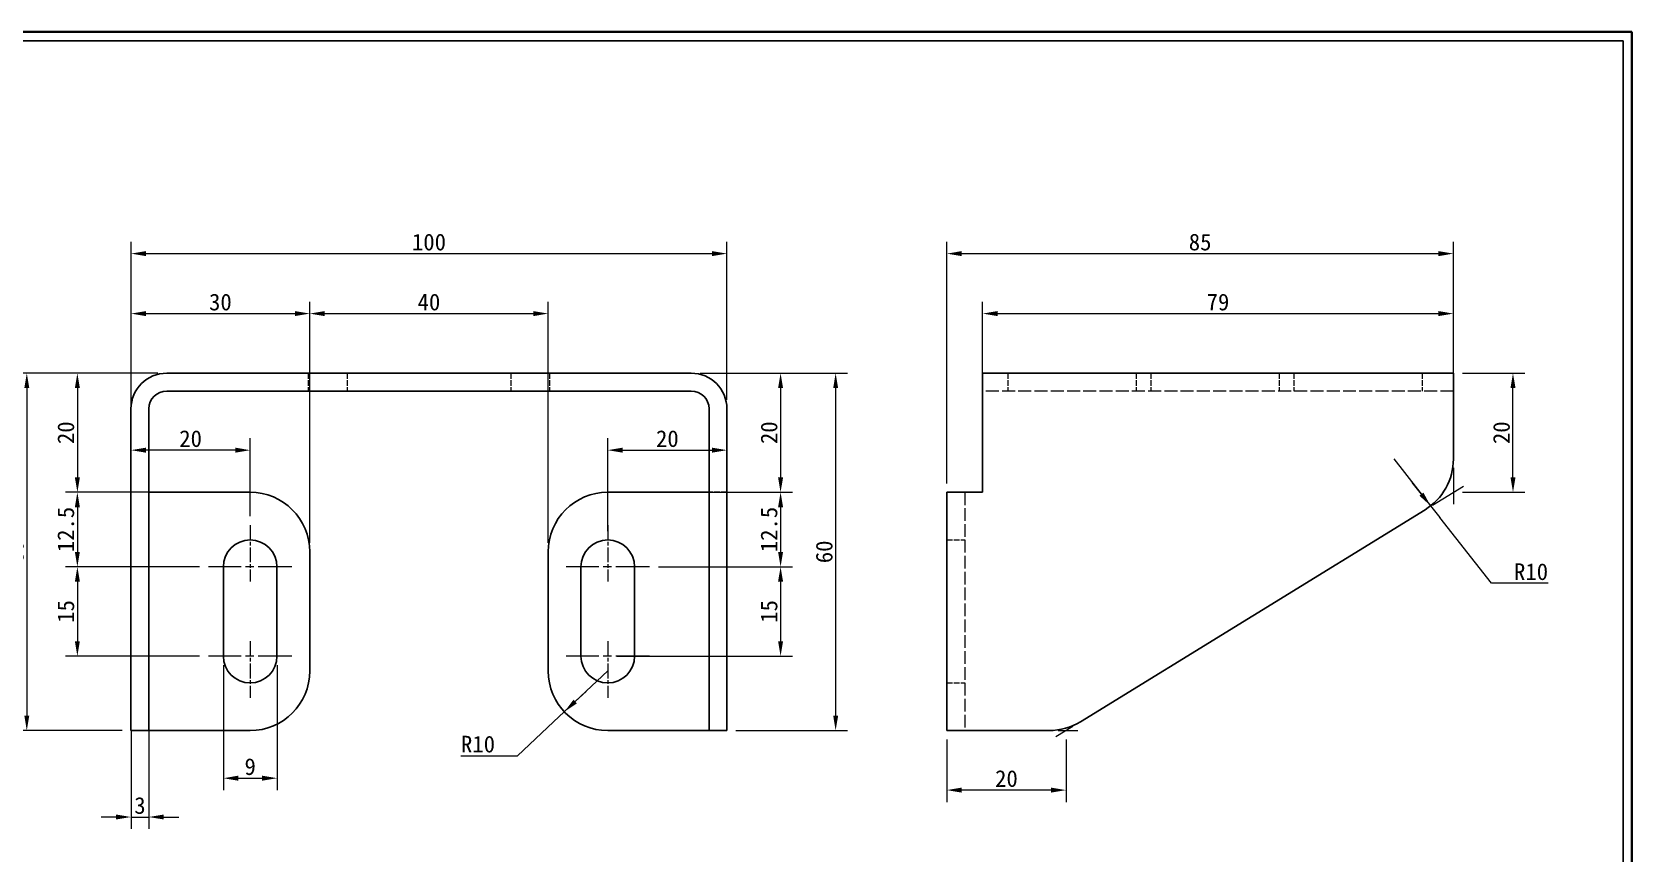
# Model space of a CAD drawing. Header units: millimetres. Extents: x 6 to 415, y 5 to 292.
# Drawn here: x 146 to 414.5, y 153.7 to 291.5 of the extents above; entities that cross this region are included whole.
import ezdxf

# ---------------------------------------------------------------- set-up
doc = ezdxf.new("R2010")
doc.units = ezdxf.units.MM
doc.linetypes.add('CHAIN', pattern=[0.3543, 0.2362, -0.0295, 0.0591, -0.0295])
doc.linetypes.add('DASHED', pattern=[0.2067, 0.1654, -0.0413])
for name, color, linetype, lineweight, true_color in [('中心标记 (ISO)', 1, 'CHAIN', 18, 0xff0000), ('尺寸 (ISO)', 7, 'Continuous', 18, 0x008000), ('隐藏 (ISO)', 5, 'DASHED', 18, 0x0000ff)]:
    doc.layers.add(name, color=color, linetype=linetype, lineweight=lineweight, true_color=true_color)
doc.layers.add('可见 (ISO)', color=7, linetype='Continuous', lineweight=25)
doc.layers.add('图框 (ISO)', color=7, linetype='Continuous', lineweight=35)
doc.styles.add('文本样式74', font='SimSun.ttf')
doc.styles.add('最新国标', font='simfang.ttf')
doc.dimstyles.new('默认 (GB)', dxfattribs={"dimtxt": 2.8, "dimasz": 2.5, "dimexe": 2, "dimexo": 1.5, "dimgap": 0.5, "dimtad": 1, "dimtoh": 1, "dimdsep": 46, "dimtxsty": '最新国标', "dimcen": 0.09, "dimdle": 10, "dimclrd": 256, "dimclre": 256, "dimclrt": 256, "dimaunit": 1, "dimadec": 3, "dimazin": 2, "dimtfac": 0.535714, "dimtdec": 3, "dimtmove": 0, "dimatfit": 3, "dimfxl": 0, "dimtolj": 1, "dimlwd": -1, "dimlwe": -1, "dimarcsym": 0})

# ---------------------------------------------------------------- blocks, each defined once
blk = doc.blocks.new('图框 最新国标')
at = {"layer": '图框 (ISO)'}
for p, q in [((6, 291.5), (414.5, 291.5)), ((414.5, 291.5), (414.5, 5.5))]:
    blk.add_line(p, q, dxfattribs=at)
at = {"layer": '图框 (ISO)', "color": 7, "linetype": 'Continuous', "lineweight": 25}
for p, q in [((18, 290), (413, 290)), ((18, 290), (413, 290)), ((413, 290), (413, 7)), ((413, 290), (413, 7))]:
    blk.add_line(p, q, dxfattribs=at)
at = {"layer": '图框 (ISO)', "style": '文本样式74'}
blk.add_attdef('零件代号_001', (42.7, 287.25), '', height=2.5, rotation=180, dxfattribs=at)
blk = doc.blocks.new('*D5')
at = {"layer": 'Defpoints', "color": 0, "transparency": 16777216}
for p in [(262.63, 254.29), (162.63, 228.22), (262.63, 228.22)]:
    blk.add_point(p, dxfattribs=at)
at = {"layer": '尺寸 (ISO)', "color": 116, "true_color": 0x00803f, "transparency": 16777216}
for p, q in [((162.63, 229.72), (162.63, 256.29)), ((262.63, 229.72), (262.63, 256.29)), ((165.13, 254.29), (260.13, 254.29))]:
    blk.add_line(p, q, dxfattribs=at)
for points in [[(165.13, 254.71), (165.13, 253.87), (162.63, 254.29)], [(260.13, 254.71), (260.13, 253.87), (262.63, 254.29)]]:
    blk.add_solid(points, dxfattribs=at)
at = {"layer": '尺寸 (ISO)', "transparency": 16777216, "insert": (212.63, 256.21), "char_height": 2.8, "attachment_point": 5, "style": '最新国标'}
blk.add_mtext('\\A1;100', dxfattribs=at)
blk = doc.blocks.new('*D6')
at = {"layer": 'Defpoints', "color": 0, "transparency": 16777216}
for p in [(192.63, 244.22), (162.63, 211.29), (192.63, 204.22)]:
    blk.add_point(p, dxfattribs=at)
at = {"layer": '尺寸 (ISO)', "color": 116, "true_color": 0x00803f, "transparency": 16777216}
for p, q in [((162.63, 212.79), (162.63, 246.22)), ((192.63, 205.72), (192.63, 246.22)), ((165.13, 244.22), (190.13, 244.22))]:
    blk.add_line(p, q, dxfattribs=at)
for points in [[(165.13, 244.64), (165.13, 243.8), (162.63, 244.22)], [(190.13, 244.64), (190.13, 243.8), (192.63, 244.22)]]:
    blk.add_solid(points, dxfattribs=at)
at = {"layer": '尺寸 (ISO)', "transparency": 16777216, "insert": (177.63, 246.14), "char_height": 2.8, "attachment_point": 5, "style": '最新国标'}
blk.add_mtext('\\A1;30', dxfattribs=at)
blk = doc.blocks.new('*D7')
at = {"layer": 'Defpoints', "color": 0, "transparency": 16777216}
for p in [(232.63, 244.22), (192.63, 204.22), (232.63, 204.22)]:
    blk.add_point(p, dxfattribs=at)
at = {"layer": '尺寸 (ISO)', "color": 116, "true_color": 0x00803f, "transparency": 16777216}
for p, q in [((192.63, 205.72), (192.63, 246.22)), ((232.63, 205.72), (232.63, 246.22)), ((195.13, 244.22), (230.13, 244.22))]:
    blk.add_line(p, q, dxfattribs=at)
for points in [[(195.13, 244.64), (195.13, 243.8), (192.63, 244.22)], [(230.13, 244.64), (230.13, 243.8), (232.63, 244.22)]]:
    blk.add_solid(points, dxfattribs=at)
at = {"layer": '尺寸 (ISO)', "transparency": 16777216, "insert": (212.63, 246.14), "char_height": 2.8, "attachment_point": 5, "style": '最新国标'}
blk.add_mtext('\\A1;40', dxfattribs=at)
blk = doc.blocks.new('*D8')
at = {"layer": 'Defpoints', "color": 0, "transparency": 16777216}
for p in [(162.63, 221.29), (162.63, 211.29), (182.63, 208.72)]:
    blk.add_point(p, dxfattribs=at)
at = {"layer": '尺寸 (ISO)', "color": 116, "true_color": 0x00803f, "transparency": 16777216}
for p, q in [((162.63, 212.79), (162.63, 223.29)), ((182.63, 210.22), (182.63, 223.29)), ((180.13, 221.29), (165.13, 221.29))]:
    blk.add_line(p, q, dxfattribs=at)
for points in [[(165.13, 221.71), (165.13, 220.87), (162.63, 221.29)], [(180.13, 221.71), (180.13, 220.87), (182.63, 221.29)]]:
    blk.add_solid(points, dxfattribs=at)
at = {"layer": '尺寸 (ISO)', "transparency": 16777216, "insert": (172.63, 223.21), "char_height": 2.8, "attachment_point": 5, "style": '最新国标'}
blk.add_mtext('\\A1;20', dxfattribs=at)
blk = doc.blocks.new('*D9')
at = {"layer": 'Defpoints', "color": 0, "transparency": 16777216}
for p in [(175.63, 201.72), (153.63, 186.72), (175.63, 186.72)]:
    blk.add_point(p, dxfattribs=at)
at = {"layer": '尺寸 (ISO)', "color": 116, "true_color": 0x00803f, "transparency": 16777216}
for p, q in [((174.13, 201.72), (151.63, 201.72)), ((153.63, 199.22), (153.63, 189.22)), ((174.13, 186.72), (151.63, 186.72))]:
    blk.add_line(p, q, dxfattribs=at)
for points in [[(153.21, 199.22), (154.05, 199.22), (153.63, 201.72)], [(153.21, 189.22), (154.05, 189.22), (153.63, 186.72)]]:
    blk.add_solid(points, dxfattribs=at)
at = {"layer": '尺寸 (ISO)', "transparency": 16777216, "insert": (151.71, 194.22), "char_height": 2.8, "attachment_point": 5, "rotation": 90, "style": '最新国标'}
blk.add_mtext('\\A1;15', dxfattribs=at)
blk = doc.blocks.new('*D10')
at = {"layer": 'Defpoints', "color": 0, "transparency": 16777216}
for p in [(162.63, 175.7), (165.63, 175.7), (165.63, 159.7)]:
    blk.add_point(p, dxfattribs=at)
at = {"layer": '尺寸 (ISO)', "color": 116, "true_color": 0x00803f, "transparency": 16777216}
for p, q in [((162.63, 174.2), (162.63, 157.7)), ((165.63, 174.2), (165.63, 157.7)), ((160.13, 159.7), (157.63, 159.7)), ((162.63, 159.7), (165.63, 159.7)), ((168.13, 159.7), (170.63, 159.7))]:
    blk.add_line(p, q, dxfattribs=at)
for points in [[(160.13, 160.12), (160.13, 159.29), (162.63, 159.7)], [(168.13, 160.12), (168.13, 159.29), (165.63, 159.7)]]:
    blk.add_solid(points, dxfattribs=at)
at = {"layer": '尺寸 (ISO)', "transparency": 16777216, "insert": (164.13, 161.62), "char_height": 2.8, "attachment_point": 5, "style": '最新国标'}
blk.add_mtext('\\A1;3', dxfattribs=at)
blk = doc.blocks.new('*D11')
at = {"layer": 'Defpoints', "color": 0, "transparency": 16777216}
for p in [(168.63, 234.22), (145.14, 174.22), (162.63, 174.22)]:
    blk.add_point(p, dxfattribs=at)
at = {"layer": '尺寸 (ISO)', "color": 116, "true_color": 0x00803f, "transparency": 16777216}
for p, q in [((167.13, 234.22), (143.14, 234.22)), ((145.14, 231.72), (145.14, 176.72)), ((161.13, 174.22), (143.14, 174.22))]:
    blk.add_line(p, q, dxfattribs=at)
for points in [[(144.73, 231.72), (145.56, 231.72), (145.14, 234.22)], [(144.73, 176.72), (145.56, 176.72), (145.14, 174.22)]]:
    blk.add_solid(points, dxfattribs=at)
at = {"layer": '尺寸 (ISO)', "transparency": 16777216, "insert": (143.23, 204.22), "char_height": 2.8, "attachment_point": 5, "rotation": 90, "style": '最新国标'}
blk.add_mtext('\\A1;60', dxfattribs=at)
blk = doc.blocks.new('*D12')
at = {"layer": 'Defpoints', "color": 0, "transparency": 16777216}
for p in [(249.63, 201.72), (242.63, 186.72), (271.63, 186.72)]:
    blk.add_point(p, dxfattribs=at)
at = {"layer": '尺寸 (ISO)', "color": 116, "true_color": 0x00803f, "transparency": 16777216}
for p, q in [((251.13, 201.72), (273.63, 201.72)), ((271.63, 199.22), (271.63, 189.22)), ((244.13, 186.72), (273.63, 186.72))]:
    blk.add_line(p, q, dxfattribs=at)
for points in [[(271.21, 199.22), (272.05, 199.22), (271.63, 201.72)], [(271.21, 189.22), (272.05, 189.22), (271.63, 186.72)]]:
    blk.add_solid(points, dxfattribs=at)
at = {"layer": '尺寸 (ISO)', "transparency": 16777216, "insert": (269.71, 194.22), "char_height": 2.8, "attachment_point": 5, "rotation": 90, "style": '最新国标'}
blk.add_mtext('\\A1;15', dxfattribs=at)
blk = doc.blocks.new('*D13')
at = {"layer": 'Defpoints', "color": 0, "transparency": 16777216}
for p in [(256.63, 234.22), (262.63, 174.22), (280.87, 174.22)]:
    blk.add_point(p, dxfattribs=at)
at = {"layer": '尺寸 (ISO)', "color": 116, "true_color": 0x00803f, "transparency": 16777216}
for p, q in [((258.13, 234.22), (282.87, 234.22)), ((280.87, 231.72), (280.87, 176.72)), ((264.13, 174.22), (282.87, 174.22))]:
    blk.add_line(p, q, dxfattribs=at)
for points in [[(280.46, 231.72), (281.29, 231.72), (280.87, 234.22)], [(280.46, 176.72), (281.29, 176.72), (280.87, 174.22)]]:
    blk.add_solid(points, dxfattribs=at)
at = {"layer": '尺寸 (ISO)', "transparency": 16777216, "insert": (278.96, 204.22), "char_height": 2.8, "attachment_point": 5, "rotation": 90, "style": '最新国标'}
blk.add_mtext('\\A1;60', dxfattribs=at)
blk = doc.blocks.new('*D14')
at = {"layer": 'Defpoints', "color": 0, "transparency": 16777216}
for p in [(262.63, 221.29), (262.63, 211.29), (242.63, 206.22)]:
    blk.add_point(p, dxfattribs=at)
at = {"layer": '尺寸 (ISO)', "color": 116, "true_color": 0x00803f, "transparency": 16777216}
for p, q in [((242.63, 207.72), (242.63, 223.29)), ((262.63, 212.79), (262.63, 223.29)), ((245.13, 221.29), (260.13, 221.29))]:
    blk.add_line(p, q, dxfattribs=at)
for points in [[(245.13, 221.71), (245.13, 220.87), (242.63, 221.29)], [(260.13, 221.71), (260.13, 220.87), (262.63, 221.29)]]:
    blk.add_solid(points, dxfattribs=at)
at = {"layer": '尺寸 (ISO)', "transparency": 16777216, "insert": (252.63, 223.21), "char_height": 2.8, "attachment_point": 5, "style": '最新国标'}
blk.add_mtext('\\A1;20', dxfattribs=at)
blk = doc.blocks.new('*D15')
at = {"layer": 'Defpoints', "color": 0, "transparency": 16777216}
for p in [(242.63, 184.22), (235.34, 177.37)]:
    blk.add_point(p, dxfattribs=at)
at = {"layer": '尺寸 (ISO)', "color": 116, "true_color": 0x00803f, "transparency": 16777216}
for p, q in [((242.63, 184.22), (235.34, 177.37)), ((237.16, 179.08), (238.99, 180.79)), ((235.34, 177.37), (233.52, 175.66)), ((227.51, 170), (233.52, 175.66)), ((217.96, 170), (227.51, 170))]:
    blk.add_line(p, q, dxfattribs=at)
blk.add_solid([(236.88, 179.39), (237.45, 178.78), (235.34, 177.37)], dxfattribs=at)
at = {"layer": '尺寸 (ISO)', "transparency": 16777216, "insert": (220.86, 171.92), "char_height": 2.8, "attachment_point": 5, "style": '最新国标'}
blk.add_mtext('\\A1;R10', dxfattribs=at)
blk = doc.blocks.new('*D16')
at = {"layer": 'Defpoints', "color": 0, "transparency": 16777216}
for p in [(178.13, 186.72), (187.13, 186.72), (187.13, 166.22)]:
    blk.add_point(p, dxfattribs=at)
at = {"layer": '尺寸 (ISO)', "color": 116, "true_color": 0x00803f, "transparency": 16777216}
for p, q in [((178.13, 185.22), (178.13, 164.22)), ((187.13, 185.22), (187.13, 164.22)), ((180.63, 166.22), (184.63, 166.22))]:
    blk.add_line(p, q, dxfattribs=at)
for points in [[(180.63, 166.64), (180.63, 165.8), (178.13, 166.22)], [(184.63, 166.64), (184.63, 165.8), (187.13, 166.22)]]:
    blk.add_solid(points, dxfattribs=at)
at = {"layer": '尺寸 (ISO)', "transparency": 16777216, "insert": (182.63, 168.14), "char_height": 2.8, "attachment_point": 5, "style": '最新国标'}
blk.add_mtext('\\A1;9', dxfattribs=at)
blk = doc.blocks.new('*D17')
at = {"layer": 'Defpoints', "color": 0, "transparency": 16777216}
for p in [(168.63, 234.22), (153.63, 214.22), (168.63, 214.22)]:
    blk.add_point(p, dxfattribs=at)
at = {"layer": '尺寸 (ISO)', "color": 116, "true_color": 0x00803f, "transparency": 16777216}
for p, q in [((167.13, 234.22), (151.63, 234.22)), ((153.63, 231.72), (153.63, 216.72)), ((167.13, 214.22), (151.63, 214.22))]:
    blk.add_line(p, q, dxfattribs=at)
for points in [[(153.21, 231.72), (154.05, 231.72), (153.63, 234.22)], [(153.21, 216.72), (154.05, 216.72), (153.63, 214.22)]]:
    blk.add_solid(points, dxfattribs=at)
at = {"layer": '尺寸 (ISO)', "transparency": 16777216, "insert": (151.71, 224.22), "char_height": 2.8, "attachment_point": 5, "rotation": 90, "style": '最新国标'}
blk.add_mtext('\\A1;20', dxfattribs=at)
blk = doc.blocks.new('*D18')
at = {"layer": 'Defpoints', "color": 0, "transparency": 16777216}
for p in [(168.63, 214.22), (153.63, 201.72), (175.63, 201.72)]:
    blk.add_point(p, dxfattribs=at)
at = {"layer": '尺寸 (ISO)', "color": 116, "true_color": 0x00803f, "transparency": 16777216}
for p, q in [((167.13, 214.22), (151.63, 214.22)), ((153.63, 211.72), (153.63, 204.22)), ((174.13, 201.72), (151.63, 201.72))]:
    blk.add_line(p, q, dxfattribs=at)
for points in [[(153.21, 211.72), (154.05, 211.72), (153.63, 214.22)], [(153.21, 204.22), (154.05, 204.22), (153.63, 201.72)]]:
    blk.add_solid(points, dxfattribs=at)
at = {"layer": '尺寸 (ISO)', "transparency": 16777216, "insert": (151.7, 207.97), "char_height": 2.8, "attachment_point": 5, "rotation": 90, "style": '最新国标'}
blk.add_mtext('\\A1;12.5', dxfattribs=at)
blk = doc.blocks.new('*D19')
at = {"layer": 'Defpoints', "color": 0, "transparency": 16777216}
for p in [(256.63, 234.22), (256.63, 214.22), (271.63, 214.22)]:
    blk.add_point(p, dxfattribs=at)
at = {"layer": '尺寸 (ISO)', "color": 116, "true_color": 0x00803f, "transparency": 16777216}
for p, q in [((258.13, 234.22), (273.63, 234.22)), ((271.63, 231.72), (271.63, 216.72)), ((258.13, 214.22), (273.63, 214.22))]:
    blk.add_line(p, q, dxfattribs=at)
for points in [[(271.21, 231.72), (272.05, 231.72), (271.63, 234.22)], [(271.21, 216.72), (272.05, 216.72), (271.63, 214.22)]]:
    blk.add_solid(points, dxfattribs=at)
at = {"layer": '尺寸 (ISO)', "transparency": 16777216, "insert": (269.71, 224.22), "char_height": 2.8, "attachment_point": 5, "rotation": 90, "style": '最新国标'}
blk.add_mtext('\\A1;20', dxfattribs=at)
blk = doc.blocks.new('*D20')
at = {"layer": 'Defpoints', "color": 0, "transparency": 16777216}
for p in [(256.63, 214.22), (249.63, 201.72), (271.63, 201.72)]:
    blk.add_point(p, dxfattribs=at)
at = {"layer": '尺寸 (ISO)', "color": 116, "true_color": 0x00803f, "transparency": 16777216}
for p, q in [((258.13, 214.22), (273.63, 214.22)), ((271.63, 211.72), (271.63, 204.22)), ((251.13, 201.72), (273.63, 201.72))]:
    blk.add_line(p, q, dxfattribs=at)
for points in [[(271.21, 211.72), (272.05, 211.72), (271.63, 214.22)], [(271.21, 204.22), (272.05, 204.22), (271.63, 201.72)]]:
    blk.add_solid(points, dxfattribs=at)
at = {"layer": '尺寸 (ISO)', "transparency": 16777216, "insert": (269.7, 207.97), "char_height": 2.8, "attachment_point": 5, "rotation": 90, "style": '最新国标'}
blk.add_mtext('\\A1;12.5', dxfattribs=at)
blk = doc.blocks.new('*D23')
at = {"layer": 'Defpoints', "color": 0, "transparency": 16777216}
for p in [(384.53, 244.22), (305.53, 228.22), (384.53, 228.22)]:
    blk.add_point(p, dxfattribs=at)
at = {"layer": '尺寸 (ISO)', "color": 116, "true_color": 0x00803f, "transparency": 16777216}
for p, q in [((305.53, 229.72), (305.53, 246.22)), ((384.53, 229.72), (384.53, 246.22)), ((308.03, 244.22), (382.03, 244.22))]:
    blk.add_line(p, q, dxfattribs=at)
for points in [[(308.03, 244.64), (308.03, 243.8), (305.53, 244.22)], [(382.03, 244.64), (382.03, 243.8), (384.53, 244.22)]]:
    blk.add_solid(points, dxfattribs=at)
at = {"layer": '尺寸 (ISO)', "transparency": 16777216, "insert": (345.03, 246.14), "char_height": 2.8, "attachment_point": 5, "style": '最新国标'}
blk.add_mtext('\\A1;79', dxfattribs=at)
blk = doc.blocks.new('*D24')
at = {"layer": 'Defpoints', "color": 0, "transparency": 16777216}
for p in [(384.53, 254.29), (384.53, 228.22), (299.53, 214.22)]:
    blk.add_point(p, dxfattribs=at)
at = {"layer": '尺寸 (ISO)', "color": 116, "true_color": 0x00803f, "transparency": 16777216}
for p, q in [((299.53, 215.72), (299.53, 256.29)), ((384.53, 229.72), (384.53, 256.29)), ((302.03, 254.29), (382.03, 254.29))]:
    blk.add_line(p, q, dxfattribs=at)
for points in [[(302.03, 254.71), (302.03, 253.87), (299.53, 254.29)], [(382.03, 254.71), (382.03, 253.87), (384.53, 254.29)]]:
    blk.add_solid(points, dxfattribs=at)
at = {"layer": '尺寸 (ISO)', "transparency": 16777216, "insert": (342.03, 256.21), "char_height": 2.8, "attachment_point": 5, "style": '最新国标'}
blk.add_mtext('\\A1;85', dxfattribs=at)
blk = doc.blocks.new('*D25')
at = {"layer": 'Defpoints', "color": 0, "transparency": 16777216}
for p in [(299.53, 174.22), (319.53, 174.22), (299.53, 164.22)]:
    blk.add_point(p, dxfattribs=at)
at = {"layer": '尺寸 (ISO)', "color": 116, "true_color": 0x00803f, "transparency": 16777216}
for p, q in [((299.53, 172.72), (299.53, 162.22)), ((319.53, 172.72), (319.53, 162.22)), ((317.03, 164.22), (302.03, 164.22))]:
    blk.add_line(p, q, dxfattribs=at)
for points in [[(302.03, 164.64), (302.03, 163.8), (299.53, 164.22)], [(317.03, 164.64), (317.03, 163.8), (319.53, 164.22)]]:
    blk.add_solid(points, dxfattribs=at)
at = {"layer": '尺寸 (ISO)', "transparency": 16777216, "insert": (309.53, 166.14), "char_height": 2.8, "attachment_point": 5, "style": '最新国标'}
blk.add_mtext('\\A1;20', dxfattribs=at)
blk = doc.blocks.new('*D28')
at = {"layer": 'Defpoints', "color": 0, "transparency": 16777216}
for p in [(384.53, 234.22), (394.53, 234.22), (384.53, 214.22)]:
    blk.add_point(p, dxfattribs=at)
at = {"layer": '尺寸 (ISO)', "color": 116, "true_color": 0x00803f, "transparency": 16777216}
for p, q in [((386.03, 234.22), (396.53, 234.22)), ((394.53, 216.72), (394.53, 231.72)), ((386.03, 214.22), (396.53, 214.22))]:
    blk.add_line(p, q, dxfattribs=at)
for points in [[(394.11, 231.72), (394.95, 231.72), (394.53, 234.22)], [(394.11, 216.72), (394.95, 216.72), (394.53, 214.22)]]:
    blk.add_solid(points, dxfattribs=at)
at = {"layer": '尺寸 (ISO)', "transparency": 16777216, "insert": (392.61, 224.22), "char_height": 2.8, "attachment_point": 5, "rotation": 90, "style": '最新国标'}
blk.add_mtext('\\A1;20', dxfattribs=at)
blk = doc.blocks.new('*D30')
at = {"layer": 'Defpoints', "color": 0, "transparency": 16777216}
for p in [(374.53, 219.81), (380.71, 211.94)]:
    blk.add_point(p, dxfattribs=at)
at = {"layer": '尺寸 (ISO)', "color": 116, "true_color": 0x00803f, "transparency": 16777216}
for p, q in [((374.53, 219.81), (380.71, 211.94)), ((379.16, 213.91), (377.62, 215.88)), ((380.71, 211.94), (382.25, 209.98)), ((390.91, 198.95), (382.25, 209.98)), ((400.46, 198.95), (390.91, 198.95))]:
    blk.add_line(p, q, dxfattribs=at)
blk.add_solid([(379.49, 214.17), (378.83, 213.65), (380.71, 211.94)], dxfattribs=at)
at = {"layer": '尺寸 (ISO)', "transparency": 16777216, "insert": (397.56, 200.87), "char_height": 2.8, "attachment_point": 5, "style": '最新国标'}
blk.add_mtext('\\A1;R10', dxfattribs=at)

msp = doc.modelspace()

# ---------------------------------------------------------------- linework, layer by layer
at = {"layer": '中心标记 (ISO)', "ltscale": 10.556371}
for p, q in [((182.628, 208.719), (182.628, 199.219)), ((242.628, 208.719), (242.628, 199.219)), ((182.628, 189.219), (182.628, 179.719)), ((242.628, 189.219), (242.628, 179.719))]:
    msp.add_line(p, q, dxfattribs=at)
at = {"layer": '中心标记 (ISO)', "ltscale": 23.990969}
for p, q in [((189.628, 201.719), (175.628, 201.719)), ((249.628, 201.719), (235.628, 201.719)), ((189.628, 186.719), (175.628, 186.719)), ((249.628, 186.719), (235.628, 186.719))]:
    msp.add_line(p, q, dxfattribs=at)
at = {"layer": '可见 (ISO)'}
for p, q in [((256.628, 234.219), (168.628, 234.219)), ((305.53, 228.219), (305.53, 234.219)), ((305.53, 234.219), (384.53, 234.219)), ((384.53, 228.219), (384.53, 234.219)), ((168.628, 231.219), (256.628, 231.219)), ((162.628, 228.219), (162.628, 219.807)), ((165.628, 219.807), (165.628, 228.219)), ((259.628, 228.219), (259.628, 219.807)), ((262.628, 219.807), (262.628, 228.219)), ((305.53, 228.219), (305.53, 214.219)), ((384.53, 228.219), (384.53, 219.807)), ((162.628, 211.291), (162.628, 219.807)), ((165.628, 219.807), (165.628, 211.291)), ((259.628, 211.291), (259.628, 219.807)), ((262.628, 219.807), (262.628, 211.291)), ((165.628, 214.219), (168.628, 214.219)), ((168.628, 214.219), (182.628, 214.219)), ((256.628, 214.219), (242.628, 214.219)), ((259.628, 214.219), (256.628, 214.219)), ((299.53, 174.219), (299.53, 214.219)), ((305.53, 214.219), (299.53, 214.219)), ((162.628, 175.703), (162.628, 211.291)), ((165.628, 211.291), (165.628, 175.703)), ((259.628, 175.703), (259.628, 211.291)), ((262.628, 211.291), (262.628, 175.703)), ((321.94, 175.703), (379.771, 211.291)), ((192.628, 184.219), (192.628, 204.219)), ((232.628, 204.219), (232.628, 184.219)), ((178.128, 186.719), (178.128, 201.719)), ((187.128, 201.719), (187.128, 186.719)), ((238.128, 186.719), (238.128, 201.719)), ((247.128, 201.719), (247.128, 186.719)), ((162.628, 174.219), (162.628, 175.703)), ((165.628, 175.703), (165.628, 174.219)), ((259.628, 174.219), (259.628, 175.703)), ((262.628, 175.703), (262.628, 174.219)), ((162.628, 174.219), (165.628, 174.219)), ((165.628, 174.219), (168.628, 174.219)), ((168.628, 174.219), (182.628, 174.219)), ((256.628, 174.219), (242.628, 174.219)), ((259.628, 174.219), (256.628, 174.219)), ((259.628, 174.219), (262.628, 174.219)), ((299.53, 174.219), (305.53, 174.219)), ((316.699, 174.219), (305.53, 174.219))]:
    msp.add_line(p, q, dxfattribs=at)
for centre, radius, start, end in [((168.628, 228.219), 6, 90, 180), ((256.628, 228.219), 6, 0, 90), ((168.628, 228.219), 3, 90, 180), ((256.628, 228.219), 3, 0, 90), ((374.53, 219.807), 10, 301.6075, 0), ((182.628, 204.219), 10, 0, 90), ((242.628, 204.219), 10, 90, 180), ((182.628, 201.719), 4.5, 0, 180), ((242.628, 201.719), 4.5, 0, 180), ((182.628, 186.719), 4.5, 180, 0), ((242.628, 186.719), 4.5, 180, 0), ((182.628, 184.219), 10, 270, 0), ((242.628, 184.219), 10, 180, 270), ((316.699, 184.219), 10, 270, 301.6075)]:
    msp.add_arc(centre, radius, start, end, dxfattribs=at)
at = {"layer": '尺寸 (ISO)'}
for p, q in [((384.53, 218.307), (384.53, 212.219)), ((381.048, 212.077), (386.233, 215.268)), ((320.663, 174.917), (317.826, 173.171)), ((318.199, 174.219), (321.53, 174.219))]:
    msp.add_line(p, q, dxfattribs=at)
at = {"layer": '隐藏 (ISO)', "ltscale": 5.71399}
for p, q in [((192.378, 234.219), (192.378, 231.219)), ((198.878, 234.219), (198.878, 231.219)), ((226.378, 234.219), (226.378, 231.219)), ((232.878, 234.219), (232.878, 231.219)), ((309.78, 234.219), (309.78, 231.219)), ((331.28, 234.219), (331.28, 231.219)), ((333.78, 234.219), (333.78, 231.219)), ((355.28, 234.219), (355.28, 231.219)), ((357.78, 234.219), (357.78, 231.219)), ((379.28, 234.219), (379.28, 231.219)), ((165.628, 214.219), (162.628, 214.219)), ((262.628, 214.219), (259.628, 214.219)), ((299.53, 206.219), (302.53, 206.219)), ((299.53, 182.219), (302.53, 182.219))]:
    msp.add_line(p, q, dxfattribs=at)
at = {"layer": '隐藏 (ISO)', "ltscale": 13.179187}
msp.add_line((384.53, 231.219), (305.53, 231.219), dxfattribs=at)
at = {"layer": '隐藏 (ISO)', "ltscale": 12.901145}
msp.add_line((302.53, 214.219), (302.53, 174.219), dxfattribs=at)

# ---------------------------------------------------------------- block references
msp.add_blockref('图框 最新国标', (0, 0))

# ---------------------------------------------------------------- dimensions: what is measured, and where the dimension line sits
at = {"layer": '尺寸 (ISO)', "color": 116, "true_color": 0x00803f}
for base, p1, p2, angle, picture, middle in [((262.628, 254.29), (162.628, 228.219), (262.628, 228.219), 180, '*D5', (212.628, 254.29)), ((232.628, 244.219), (192.628, 204.219), (232.628, 204.219), 180, '*D7', (212.628, 244.219)), ((384.53, 244.219), (305.53, 228.219), (384.53, 228.219), 180, '*D23', (345.03, 244.219)), ((145.142, 174.219), (168.628, 234.219), (162.628, 174.219), 90, '*D11', (145.142, 204.219)), ((153.628, 214.219), (168.628, 234.219), (168.628, 214.219), 90, '*D17', (153.628, 224.219)), ((280.874, 174.219), (256.628, 234.219), (262.628, 174.219), 90, '*D13', (280.874, 204.219)), ((271.628, 214.219), (256.628, 234.219), (256.628, 214.219), 90, '*D19', (271.628, 224.219)), ((394.53, 234.219), (384.53, 214.219), (384.53, 234.219), 270, '*D28', (394.53, 224.219)), ((262.628, 221.291), (242.628, 206.219), (262.628, 211.291), 180, '*D14', (252.628, 221.291)), ((153.628, 201.719), (168.628, 214.219), (175.628, 201.719), 270, '*D18', (153.628, 207.969)), ((271.628, 201.719), (256.628, 214.219), (249.628, 201.719), 90, '*D20', (271.628, 207.969)), ((153.628, 186.719), (175.628, 201.719), (175.628, 186.719), 90, '*D9', (153.628, 194.219)), ((271.628, 186.719), (249.628, 201.719), (242.628, 186.719), 90, '*D12', (271.628, 194.219)), ((187.128, 166.219), (178.128, 186.719), (187.128, 186.719), 180, '*D16', (182.628, 166.219))]:
    dim = msp.add_linear_dim(base=base, p1=p1, p2=p2, angle=angle, dimstyle='默认 (GB)', override={"dimgap": 0.5, "dimtoh": 0, "dimdec": 2, "dimtol": 0, "dimlim": 0, "dimtp": 0, "dimtm": 0, "dimtdec": 3, "dimtofl": 0, "dimatfit": 1}, dxfattribs=at)
    dim.commit()
    dim.dimension.update_dxf_attribs({"geometry": picture, "text_midpoint": middle, "dimtype": 160})
for base, p1, p2, override, picture, middle in [((384.53, 254.29), (299.53, 214.219), (384.53, 228.219), {"dimgap": 0.5, "dimtoh": 0, "dimdec": 2, "dimtol": 0, "dimlim": 0, "dimtp": 0, "dimtm": 0, "dimtdec": 3, "dimtofl": 0, "dimatfit": 1}, '*D24', (342.03, 254.29)), ((192.628, 244.219), (162.628, 211.291), (192.628, 204.219), {"dimgap": 0.5, "dimtoh": 0, "dimdec": 2, "dimtol": 0, "dimlim": 0, "dimtp": 0, "dimtm": 0, "dimtdec": 3, "dimtofl": 0, "dimatfit": 1}, '*D6', (177.628, 244.219)), ((162.628, 221.291), (182.628, 208.719), (162.628, 211.291), {"dimgap": 0.5, "dimtoh": 0, "dimdec": 2, "dimtol": 0, "dimlim": 0, "dimtp": 0, "dimtm": 0, "dimtdec": 3, "dimtofl": 0, "dimatfit": 1}, '*D8', (172.628, 221.291)), ((165.628, 159.703), (162.628, 175.703), (165.628, 175.703), {"dimgap": 0.5, "dimtoh": 0, "dimdec": 2, "dimtol": 0, "dimlim": 0, "dimtp": 0, "dimtm": 0, "dimtdec": 3, "dimtofl": 1, "dimatfit": 1}, '*D10', (164.128, 159.703)), ((299.53, 164.219), (319.53, 174.219), (299.53, 174.219), {"dimgap": 0.5, "dimtoh": 0, "dimdec": 2, "dimtol": 0, "dimlim": 0, "dimtp": 0, "dimtm": 0, "dimtdec": 3, "dimtofl": 0, "dimatfit": 1}, '*D25', (309.53, 164.219))]:
    dim = msp.add_linear_dim(base=base, p1=p1, p2=p2, dimstyle='默认 (GB)', override=override, dxfattribs=at)
    dim.commit()
    dim.dimension.update_dxf_attribs({"geometry": picture, "text_midpoint": middle, "dimtype": 160})
for center, mpoint, picture, middle in [((374.53, 219.807), (380.707, 211.943), '*D30', (397.555, 198.952)), ((242.628, 184.219), (235.343, 177.369), '*D15', (220.865, 170.003))]:
    dim = msp.add_radius_dim(center=center, mpoint=mpoint, dimstyle='默认 (GB)', override={"dimgap": 0.5, "dimtih": 1, "dimdec": 2, "dimlfac": 1, "dimcen": 0, "dimtol": 0, "dimlim": 0, "dimtp": 0, "dimtm": 0, "dimtdec": 3}, dxfattribs=at)
    dim.commit()
    dim.dimension.update_dxf_attribs({"geometry": picture, "text_midpoint": middle, "dimtype": 164})

doc.saveas('drawing.dxf')
